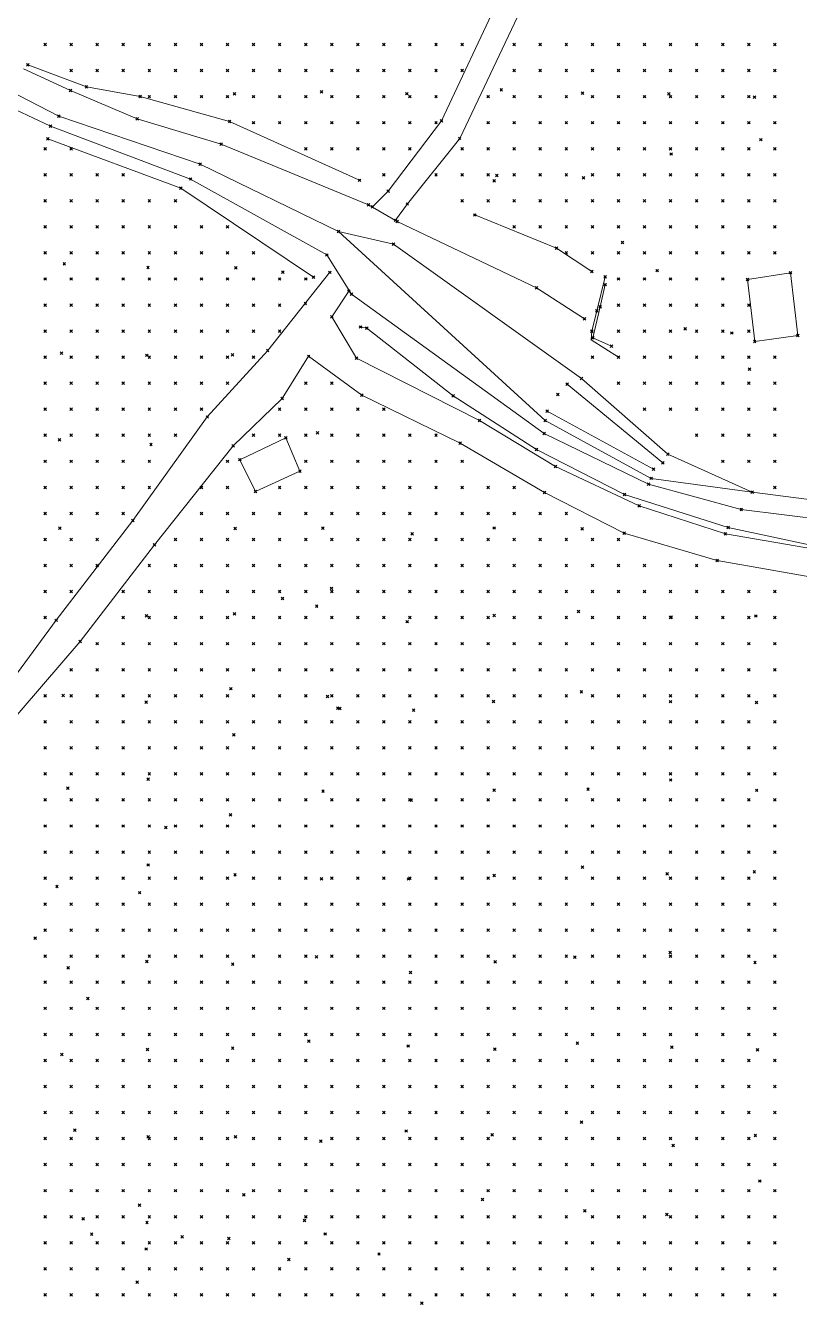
# Model space of a CAD drawing. Header units: metres. Extents: x 441556 to 446409, y 432338 to 461058.
# Drawn here: x 443358.5 to 443447.5, y 448400.8 to 448548.1 of the extents above; entities that cross this region are included whole.
import ezdxf

# ---------------------------------------------------------------- set-up
doc = ezdxf.new("R2010")
doc.units = ezdxf.units.M
doc.header["$MEASUREMENT"] = 0
doc.header["$PDMODE"] = 35
doc.header["$PDSIZE"] = 0.15
for name, color, linetype, lineweight in [('DTM-BRE-RevN_GRP_CONSTRUCTIE', 2, 'Continuous', 0), ('DTM-BRE-RevN_GRP_DRUM DE PIATRA', 2, 'Continuous', 0), ('DTM-BRE-RevN_GRP_DRUM PAMANT', 2, 'Continuous', 0), ('DTM-BRE-RevN_GRP_DRUM PIATRA', 2, 'Continuous', 0), ('DTM-BRE-RevN_GRP_FIRUL APEI', 2, 'Continuous', 0), ('DTM-BRE-RevN_GRP_RAU', 2, 'Continuous', 0), ('DTM-BRE-RevN_GRP_Stalp', 2, 'Continuous', 0), ('DTM-BRE-RevN_GRP_TALUZ SUS', 2, 'Continuous', 0), ('DTM-BRE-RevN_GRP_ZID SPRIJIN JOS', 2, 'Continuous', 0), ('DTM-BRE-RevN_GRP_ZID SPRIJIN SUS', 2, 'Continuous', 0), ('DTM-BRE-RevN_YP_RevL', 1, 'Continuous', 0), ('DTM-NOK-RevN_LIDAR_co_lidar', 91, 'Continuous', 0), ('DTM-NOK-RevN_RTK', 32, 'Continuous', 0)]:
    doc.layers.add(name, color=color, linetype=linetype, lineweight=lineweight)

msp = doc.modelspace()

# ---------------------------------------------------------------- linework, layer by layer
at = {"layer": 'DTM-BRE-RevN_GRP_CONSTRUCTIE'}
for p, q in [((443441.545, 448518.86, 349.151), (443446.491, 448519.636, 349.302)), ((443446.491, 448519.636, 349.302), (443447.343, 448512.414, 349.073)), ((443442.366, 448511.696, 348.886), (443441.545, 448518.86, 349.151)), ((443447.343, 448512.414, 349.073), (443442.366, 448511.696, 348.886))]:
    msp.add_line(p, q, dxfattribs=at)
at = {"layer": 'DTM-BRE-RevN_GRP_DRUM DE PIATRA'}
for p, q in [((443386.32, 448510.665, 346.496), (443393.473, 448519.675, 345.33)), ((443393.714, 448514.547, 345.759), (443395.662, 448517.505, 345.281)), ((443379.375, 448503.02, 346.894), (443386.32, 448510.665, 346.496)), ((443391.036, 448510.006, 346.643), (443387.991, 448505.133, 346.58)), ((443387.991, 448505.133, 346.58), (443382.355, 448499.7, 346.981)), ((443370.807, 448491.098, 346.869), (443379.375, 448503.02, 346.894)), ((443382.355, 448499.7, 346.981), (443373.289, 448488.306, 346.793)), ((443361.971, 448479.606, 346.702), (443370.807, 448491.098, 346.869)), ((443373.289, 448488.306, 346.793), (443364.747, 448477.183, 346.698)), ((443353.16, 448467.66, 346.441), (443361.971, 448479.606, 346.702)), ((443364.747, 448477.183, 346.698), (443355.858, 448466.81, 346.667))]:
    msp.add_line(p, q, dxfattribs=at)
at = {"layer": 'DTM-BRE-RevN_GRP_DRUM PAMANT'}
for p, q in [((443406.335, 448537.126, 346.909), (443412.984, 448551.3, 347.523)), ((443415.742, 448550.538, 347.509), (443408.416, 448535.102, 346.746)), ((443400.178, 448529.006, 345.562), (443406.335, 448537.126, 346.909)), ((443408.416, 448535.102, 346.746), (443402.393, 448527.545, 345.576)), ((443398.391, 448527.21, 345.305), (443400.178, 448529.006, 345.562)), ((443402.393, 448527.545, 345.576), (443401.017, 448525.664, 345.317))]:
    msp.add_line(p, q, dxfattribs=at)
at = {"layer": 'DTM-BRE-RevN_GRP_DRUM PIATRA'}
for p, q in [((443396.539, 448509.786, 346.95), (443393.714, 448514.547, 345.759)), ((443397.159, 448505.519, 347.031), (443391.036, 448510.006, 346.643)), ((443410.708, 448502.627, 347.405), (443396.539, 448509.786, 346.95)), ((443408.482, 448499.992, 347.434), (443397.159, 448505.519, 347.031)), ((443419.448, 448497.318, 347.642), (443410.708, 448502.627, 347.405)), ((443418.164, 448494.31, 347.654), (443408.482, 448499.992, 347.434)), ((443429.076, 448492.775, 347.802), (443419.448, 448497.318, 347.642)), ((443427.332, 448489.631, 347.786), (443418.164, 448494.31, 347.654)), ((443438.989, 448489.576, 347.897), (443429.076, 448492.775, 347.802)), ((443438.034, 448486.5, 347.768), (443427.332, 448489.631, 347.786)), ((443449.234, 448487.799, 348.073), (443438.989, 448489.576, 347.897)), ((443448.942, 448484.571, 348.18), (443438.034, 448486.5, 347.768))]:
    msp.add_line(p, q, dxfattribs=at)
at = {"layer": 'DTM-BRE-RevN_GRP_FIRUL APEI'}
for p, q in [((443362.276, 448537.662, 343.377), (443346.814, 448545.627, 342.896)), ((443378.542, 448532.128, 344.311), (443362.276, 448537.662, 343.377)), ((443394.466, 448524.37, 345.001), (443378.542, 448532.128, 344.311)), ((443418.252, 448502.6, 346.035), (443394.466, 448524.37, 345.001)), ((443400.787, 448522.931, 345.026), (443394.466, 448524.37, 345.001)), ((443422.439, 448507.447, 346.259), (443400.787, 448522.931, 345.026)), ((443432.374, 448498.742, 346.693), (443422.439, 448507.447, 346.259)), ((443430.44, 448495.955, 346.767), (443418.252, 448502.6, 346.035)), ((443432.374, 448498.742, 346.693), (443442.079, 448494.378, 346.887)), ((443442.079, 448494.378, 346.887), (443430.44, 448495.955, 346.767)), ((443457.476, 448492.389, 347.367), (443442.079, 448494.378, 346.887))]:
    msp.add_line(p, q, dxfattribs=at)
at = {"layer": 'DTM-BRE-RevN_GRP_RAU'}
for p, q in [((443363.616, 448540.618, 344.327), (443358.217, 448543.124, 343.344)), ((443361.339, 448536.518, 343.593), (443349.01, 448542.314, 343.199)), ((443371.297, 448537.353, 344.082), (443363.616, 448540.618, 344.327)), ((443380.969, 448534.43, 344.508), (443371.297, 448537.353, 344.082)), ((443377.455, 448530.419, 344.404), (443361.339, 448536.518, 343.593)), ((443397.929, 448527.441, 345.309), (443380.969, 448534.43, 344.508)), ((443393.142, 448521.674, 345.181), (443377.455, 448530.419, 344.404)), ((443401.21, 448525.514, 345.254), (443397.929, 448527.441, 345.309)), ((443417.269, 448517.893, 345.857), (443401.21, 448525.514, 345.254)), ((443395.978, 448517.169, 345.327), (443393.142, 448521.674, 345.181)), ((443422.774, 448514.332, 346.159), (443417.269, 448517.893, 345.857)), ((443418.128, 448501.129, 346.218), (443395.978, 448517.169, 345.327)), ((443431.782, 448497.754, 346.878), (443420.779, 448506.79, 346.413)), ((443430.73, 448497.011, 346.853), (443418.493, 448503.692, 346.087)), ((443430.144, 448495.282, 346.91), (443418.128, 448501.129, 346.218)), ((443440.828, 448492.361, 347.204), (443430.144, 448495.282, 346.91)), ((443457.003, 448490.363, 347.557), (443440.828, 448492.361, 347.204))]:
    msp.add_line(p, q, dxfattribs=at)
at = {"layer": 'DTM-BRE-RevN_GRP_Stalp'}
for p, q in [((443383.131, 448498.103, 347.6), (443388.396, 448500.624, 347.575)), ((443388.396, 448500.624, 347.575), (443390.038, 448496.781, 347.573)), ((443384.911, 448494.441, 347.559), (443383.131, 448498.103, 347.6)), ((443390.038, 448496.781, 347.573), (443384.911, 448494.441, 347.559))]:
    msp.add_line(p, q, dxfattribs=at)
at = {"layer": 'DTM-BRE-RevN_GRP_TALUZ SUS'}
for p, q in [((443365.453, 448541.043, 345.797), (443358.704, 448543.576, 344.01)), ((443371.653, 448539.933, 345.28), (443365.453, 448541.043, 345.797)), ((443381.943, 448537.033, 345.627), (443371.653, 448539.933, 345.28)), ((443396.883, 448530.271, 345.576), (443381.943, 448537.033, 345.627)), ((443376.331, 448529.37, 344.812), (443361.026, 448535.033, 344.317)), ((443391.586, 448519.111, 345.637), (443376.331, 448529.37, 344.812)), ((443419.567, 448522.447, 347.879), (443410.161, 448526.279, 347.391)), ((443423.611, 448519.759, 348.364), (443419.567, 448522.447, 347.879)), ((443397.744, 448513.234, 346.809), (443396.995, 448513.383, 346.752)), ((443407.663, 448505.445, 347.263), (443397.744, 448513.234, 346.809)), ((443417.264, 448499.277, 347.633), (443407.663, 448505.445, 347.263)), ((443427.375, 448494.107, 347.868), (443417.264, 448499.277, 347.633)), ((443439.31, 448490.292, 347.963), (443427.375, 448494.107, 347.868)), ((443450.437, 448487.924, 348.076), (443439.31, 448490.292, 347.963))]:
    msp.add_line(p, q, dxfattribs=at)
at = {"layer": 'DTM-BRE-RevN_GRP_ZID SPRIJIN JOS'}
for p, q in [((443424.2, 448515.246, 346.631), (443425.154, 448519.158, 348.028)), ((443423.62, 448512.915, 346.06), (443424.2, 448515.246, 346.631))]:
    msp.add_line(p, q, dxfattribs=at)
at = {"layer": 'DTM-BRE-RevN_GRP_ZID SPRIJIN SUS'}
for p, q in [((443424.591, 448515.694, 348.325), (443425.146, 448518.257, 348.256)), ((443423.731, 448512.141, 348.433), (443424.591, 448515.694, 348.325)), ((443425.886, 448511.176, 348.469), (443423.731, 448512.141, 348.433))]:
    msp.add_line(p, q, dxfattribs=at)
at = {"layer": 'DTM-BRE-RevN_YP_RevL'}
for p, q in [((443423.62, 448512.915, 346.06), (443423.539, 448511.885, 346.12)), ((443423.539, 448511.885, 346.12), (443426.688, 448509.912, 346.277))]:
    msp.add_line(p, q, dxfattribs=at)
at = {"layer": 'DTM-NOK-RevN_LIDAR_co_lidar'}
for p in [(443360.702, 448545.904, 344.027), (443363.702, 448545.904, 344.729), (443366.701, 448545.904, 345.14), (443369.7, 448545.904, 345.209), (443372.7, 448545.904, 345.094), (443375.699, 448545.904, 344.952), (443378.698, 448545.904, 344.9), (443381.698, 448545.904, 344.969), (443384.697, 448545.904, 344.969), (443387.697, 448545.904, 345.046), (443390.696, 448545.904, 345.566), (443393.695, 448545.904, 346.253), (443396.695, 448545.904, 346.815), (443399.694, 448545.904, 346.977), (443402.693, 448545.904, 346.946), (443405.693, 448545.904, 346.943), (443408.692, 448545.904, 347.008), (443414.691, 448545.904, 347.334), (443417.69, 448545.904, 347.988), (443420.689, 448545.904, 348.882), (443423.689, 448545.904, 349.963), (443426.688, 448545.904, 351.335), (443429.687, 448545.904, 352.725), (443432.687, 448545.904, 354.029), (443435.686, 448545.904, 355.867), (443438.685, 448545.904, 357.322), (443441.685, 448545.904, 358.571), (443444.684, 448545.904, 359.759), (443363.702, 448542.904, 344.724), (443366.701, 448542.904, 345.198), (443369.7, 448542.904, 345.119), (443372.7, 448542.904, 345.041), (443375.699, 448542.904, 345.007), (443378.698, 448542.904, 345.048), (443381.698, 448542.904, 345.176), (443384.697, 448542.904, 345.187), (443387.697, 448542.904, 345.062), (443390.696, 448542.904, 345.268), (443393.695, 448542.904, 345.766), (443396.695, 448542.904, 346.508), (443399.694, 448542.904, 346.926), (443402.693, 448542.904, 347.009), (443405.693, 448542.904, 347.029), (443408.692, 448542.904, 346.959), (443414.691, 448542.904, 347.338), (443417.69, 448542.904, 347.951), (443420.689, 448542.904, 348.842), (443423.689, 448542.904, 350.121), (443426.688, 448542.904, 351.609), (443429.687, 448542.904, 352.996), (443432.687, 448542.904, 354.389), (443435.686, 448542.904, 355.85), (443438.685, 448542.904, 357.059), (443441.685, 448542.904, 358.187), (443444.684, 448542.904, 359.322), (443372.7, 448539.905, 344.746), (443375.699, 448539.905, 344.904), (443378.698, 448539.905, 345.101), (443381.698, 448539.905, 345.275), (443384.697, 448539.905, 345.406), (443387.697, 448539.905, 345.276), (443390.696, 448539.905, 345.252), (443393.695, 448539.905, 345.446), (443396.695, 448539.905, 346.052), (443399.694, 448539.905, 346.668), (443402.693, 448539.905, 347), (443405.693, 448539.905, 346.976), (443411.691, 448539.905, 346.966), (443414.691, 448539.905, 347.372), (443417.69, 448539.905, 347.931), (443420.689, 448539.905, 348.848), (443423.689, 448539.905, 350.299), (443426.688, 448539.905, 351.964), (443429.687, 448539.905, 353.364), (443432.687, 448539.905, 354.568), (443435.686, 448539.905, 355.543), (443438.685, 448539.905, 356.701), (443441.685, 448539.905, 358.031), (443444.684, 448539.905, 359.312), (443384.697, 448536.906, 345.338), (443387.697, 448536.906, 345.392), (443390.696, 448536.906, 345.337), (443393.695, 448536.906, 345.33), (443396.695, 448536.906, 345.561), (443399.694, 448536.906, 346.149), (443402.693, 448536.906, 346.708), (443405.693, 448536.906, 346.668), (443411.691, 448536.906, 347.021), (443414.691, 448536.906, 347.418), (443417.69, 448536.906, 347.891), (443420.689, 448536.906, 348.773), (443423.689, 448536.906, 350.176), (443426.688, 448536.906, 351.895), (443429.687, 448536.906, 353.515), (443432.687, 448536.906, 354.743), (443435.686, 448536.906, 355.604), (443438.685, 448536.906, 356.46), (443441.685, 448536.906, 357.883), (443444.684, 448536.906, 359.11), (443360.702, 448533.906, 344.014), (443363.702, 448533.906, 343.792), (443390.696, 448533.906, 345.272), (443393.695, 448533.906, 345.302), (443396.695, 448533.906, 345.441), (443399.694, 448533.906, 345.729), (443402.693, 448533.906, 346.116), (443408.692, 448533.906, 346.627), (443411.691, 448533.906, 347.135), (443414.691, 448533.906, 347.464), (443417.69, 448533.906, 347.76), (443420.689, 448533.906, 348.403), (443423.689, 448533.906, 349.739), (443426.688, 448533.906, 351.563), (443429.687, 448533.906, 353.141), (443432.687, 448533.906, 354.236), (443435.686, 448533.906, 355.003), (443438.685, 448533.906, 355.128), (443441.685, 448533.906, 356.132), (443444.684, 448533.906, 357.114), (443360.702, 448530.907, 344.215), (443363.702, 448530.907, 344.19), (443366.701, 448530.907, 344.052), (443369.7, 448530.907, 344.014), (443399.694, 448530.907, 345.477), (443405.693, 448530.907, 346.055), (443408.692, 448530.907, 346.707), (443411.691, 448530.907, 347.245), (443414.691, 448530.907, 347.534), (443417.69, 448530.907, 347.726), (443420.689, 448530.907, 348.093), (443423.689, 448530.907, 349.206), (443426.688, 448530.907, 350.761), (443429.687, 448530.907, 351.615), (443432.687, 448530.907, 352.325), (443435.686, 448530.907, 353.21), (443438.685, 448530.907, 353.159), (443441.685, 448530.907, 353.47), (443444.684, 448530.907, 354.347), (443360.702, 448527.908, 344.168), (443363.702, 448527.908, 344.248), (443366.701, 448527.908, 344.264), (443369.7, 448527.908, 344.222), (443372.7, 448527.908, 344.204), (443375.699, 448527.908, 344.289), (443408.692, 448527.908, 346.695), (443411.691, 448527.908, 347.268), (443414.691, 448527.908, 347.555), (443417.69, 448527.908, 347.683), (443420.689, 448527.908, 347.807), (443423.689, 448527.908, 348.322), (443426.688, 448527.908, 349.166), (443429.687, 448527.908, 349.612), (443432.687, 448527.908, 350.019), (443435.686, 448527.908, 350.732), (443438.685, 448527.908, 351.212), (443441.685, 448527.908, 351.401), (443444.684, 448527.908, 351.404), (443360.702, 448524.908, 344.058), (443363.702, 448524.908, 344.129), (443366.701, 448524.908, 344.274), (443369.7, 448524.908, 344.488), (443372.7, 448524.908, 344.59), (443375.699, 448524.908, 344.633), (443378.698, 448524.908, 344.906), (443381.698, 448524.908, 344.929), (443414.691, 448524.908, 347.203), (443417.69, 448524.908, 347.509), (443420.689, 448524.908, 347.741), (443423.689, 448524.908, 347.863), (443426.688, 448524.908, 348.069), (443429.687, 448524.908, 348.47), (443432.687, 448524.908, 348.978), (443435.686, 448524.908, 349.485), (443438.685, 448524.908, 349.759), (443441.685, 448524.908, 350.066), (443444.684, 448524.908, 349.981), (443360.702, 448521.909, 344.029), (443363.702, 448521.909, 344.373), (443366.701, 448521.909, 344.818), (443369.7, 448521.909, 345.324), (443372.7, 448521.909, 345.409), (443375.699, 448521.909, 345.384), (443378.698, 448521.909, 345.613), (443381.698, 448521.909, 345.572), (443384.697, 448521.909, 345.534), (443420.689, 448521.909, 347.471), (443423.689, 448521.909, 347.837), (443426.688, 448521.909, 347.937), (443429.687, 448521.909, 348.14), (443432.687, 448521.909, 348.274), (443435.686, 448521.909, 347.879), (443438.685, 448521.909, 347.738), (443441.685, 448521.909, 349.27), (443444.684, 448521.909, 349.467), (443360.702, 448518.91, 344.505), (443363.702, 448518.91, 345.235), (443366.701, 448518.91, 345.864), (443369.7, 448518.91, 346.258), (443372.7, 448518.91, 346.032), (443375.699, 448518.91, 345.572), (443378.698, 448518.91, 345.77), (443381.698, 448518.91, 345.955), (443384.697, 448518.91, 346.079), (443387.697, 448518.91, 345.995), (443390.696, 448518.91, 345.542), (443426.688, 448518.91, 347.768), (443429.687, 448518.91, 347.852), (443432.687, 448518.91, 347.963), (443435.686, 448518.91, 347.962), (443438.685, 448518.91, 347.919), (443360.702, 448515.91, 345.133), (443363.702, 448515.91, 345.944), (443366.701, 448515.91, 346.439), (443369.7, 448515.91, 346.449), (443372.7, 448515.91, 346.248), (443375.699, 448515.91, 345.836), (443378.698, 448515.91, 345.698), (443381.698, 448515.91, 345.95), (443384.697, 448515.91, 346.122), (443387.697, 448515.91, 346.131), (443426.688, 448515.91, 346.804), (443429.687, 448515.91, 347.098), (443432.687, 448515.91, 347.765), (443435.686, 448515.91, 348.071), (443438.685, 448515.91, 348.307), (443441.685, 448515.91, 348.643), (443360.702, 448512.911, 345.409), (443363.702, 448512.911, 346.222), (443366.701, 448512.911, 346.429), (443369.7, 448512.911, 346.443), (443372.7, 448512.911, 346.398), (443375.699, 448512.911, 346.179), (443378.698, 448512.911, 345.966), (443381.698, 448512.911, 345.886), (443384.697, 448512.911, 346.078), (443387.697, 448512.911, 346.125), (443426.688, 448512.911, 346.238), (443429.687, 448512.911, 346.465), (443432.687, 448512.911, 347.135), (443435.686, 448512.911, 348.001), (443438.685, 448512.911, 348.288), (443441.685, 448512.911, 348.586), (443360.702, 448509.912, 345.514), (443363.702, 448509.912, 346.166), (443366.701, 448509.912, 346.28), (443369.7, 448509.912, 346.394), (443372.7, 448509.912, 346.442), (443375.699, 448509.912, 346.439), (443378.698, 448509.912, 346.306), (443381.698, 448509.912, 346.115), (443384.697, 448509.912, 346.103), (443423.689, 448509.912, 346.117), (443426.688, 448509.912, 346.277), (443429.687, 448509.912, 346.586), (443432.687, 448509.912, 347.01), (443435.686, 448509.912, 347.816), (443438.685, 448509.912, 348.309), (443441.685, 448509.912, 348.496), (443444.684, 448509.912, 348.701), (443360.702, 448506.912, 345.7), (443363.702, 448506.912, 346.07), (443366.701, 448506.912, 346.164), (443369.7, 448506.912, 346.297), (443372.7, 448506.912, 346.473), (443375.699, 448506.912, 346.599), (443378.698, 448506.912, 346.555), (443381.698, 448506.912, 346.392), (443390.696, 448506.912, 346.374), (443393.695, 448506.912, 346.523), (443426.688, 448506.912, 346.363), (443429.687, 448506.912, 346.569), (443432.687, 448506.912, 346.943), (443435.686, 448506.912, 347.619), (443438.685, 448506.912, 348.136), (443441.685, 448506.912, 348.452), (443444.684, 448506.912, 348.702), (443360.702, 448503.913, 346.016), (443363.702, 448503.913, 346.262), (443366.701, 448503.913, 346.416), (443369.7, 448503.913, 346.516), (443372.7, 448503.913, 346.622), (443375.699, 448503.913, 346.739), (443378.698, 448503.913, 346.648), (443387.697, 448503.913, 346.376), (443390.696, 448503.913, 346.524), (443393.695, 448503.913, 346.57), (443396.695, 448503.913, 346.593), (443399.694, 448503.913, 346.769), (443429.687, 448503.913, 346.527), (443432.687, 448503.913, 346.81), (443435.686, 448503.913, 347.16), (443438.685, 448503.913, 347.56), (443441.685, 448503.913, 347.951), (443444.684, 448503.913, 348.468), (443360.702, 448500.913, 346.134), (443363.702, 448500.913, 346.295), (443366.701, 448500.913, 346.438), (443369.7, 448500.913, 346.62), (443372.7, 448500.913, 346.769), (443375.699, 448500.913, 346.843), (443384.697, 448500.913, 346.442), (443387.697, 448500.913, 346.632), (443390.696, 448500.913, 346.807), (443393.695, 448500.913, 346.715), (443396.695, 448500.913, 346.603), (443399.694, 448500.913, 346.515), (443402.693, 448500.913, 346.725), (443405.693, 448500.913, 346.927), (443435.686, 448500.913, 346.869), (443438.685, 448500.913, 347.043), (443441.685, 448500.913, 347.298), (443444.684, 448500.913, 347.627), (443360.702, 448497.914, 346.135), (443363.702, 448497.914, 346.308), (443366.701, 448497.914, 346.554), (443369.7, 448497.914, 346.819), (443372.7, 448497.914, 346.936), (443381.698, 448497.914, 346.75), (443390.696, 448497.914, 346.913), (443393.695, 448497.914, 346.915), (443396.695, 448497.914, 346.824), (443399.694, 448497.914, 346.653), (443402.693, 448497.914, 346.648), (443405.693, 448497.914, 346.815), (443408.692, 448497.914, 346.961), (443438.685, 448497.914, 346.86), (443441.685, 448497.914, 346.974), (443444.684, 448497.914, 347.181), (443360.702, 448494.915, 346.12), (443363.702, 448494.915, 346.399), (443366.701, 448494.915, 346.722), (443369.7, 448494.915, 346.953), (443372.7, 448494.915, 346.934), (443378.698, 448494.915, 346.909), (443381.698, 448494.915, 346.768), (443387.697, 448494.915, 346.833), (443390.696, 448494.915, 346.976), (443393.695, 448494.915, 347.069), (443396.695, 448494.915, 347.072), (443399.694, 448494.915, 347.112), (443402.693, 448494.915, 346.98), (443405.693, 448494.915, 346.914), (443408.692, 448494.915, 346.939), (443411.691, 448494.915, 347.015), (443414.691, 448494.915, 347.124), (443444.684, 448494.915, 347.073), (443360.702, 448491.915, 346.23), (443363.702, 448491.915, 346.547), (443366.701, 448491.915, 346.765), (443369.7, 448491.915, 346.854), (443378.698, 448491.915, 346.925), (443381.698, 448491.915, 346.843), (443384.697, 448491.915, 346.861), (443387.697, 448491.915, 346.984), (443390.696, 448491.915, 347.131), (443393.695, 448491.915, 347.182), (443396.695, 448491.915, 347.268), (443399.694, 448491.915, 347.337), (443402.693, 448491.915, 347.279), (443405.693, 448491.915, 347.237), (443408.692, 448491.915, 347.225), (443411.691, 448491.915, 347.172), (443414.691, 448491.915, 347.14), (443417.69, 448491.915, 347.159), (443420.689, 448491.915, 347.271), (443360.702, 448488.916, 346.383), (443363.702, 448488.916, 346.63), (443366.701, 448488.916, 346.696), (443375.699, 448488.916, 346.791), (443378.698, 448488.916, 346.925), (443381.698, 448488.916, 346.923), (443384.697, 448488.916, 346.977), (443387.697, 448488.916, 347.062), (443390.696, 448488.916, 347.092), (443393.695, 448488.916, 347.219), (443396.695, 448488.916, 347.364), (443399.694, 448488.916, 347.434), (443402.693, 448488.916, 347.458), (443405.693, 448488.916, 347.5), (443408.692, 448488.916, 347.539), (443411.691, 448488.916, 347.508), (443414.691, 448488.916, 347.486), (443417.69, 448488.916, 347.427), (443420.689, 448488.916, 347.372), (443423.689, 448488.916, 347.429), (443426.688, 448488.916, 347.508), (443360.702, 448485.917, 346.462), (443363.702, 448485.917, 346.596), (443366.701, 448485.917, 346.584), (443372.7, 448485.917, 346.749), (443375.699, 448485.917, 346.869), (443378.698, 448485.917, 346.922), (443381.698, 448485.917, 346.958), (443384.697, 448485.917, 347.016), (443387.697, 448485.917, 347.048), (443390.696, 448485.917, 347.122), (443393.695, 448485.917, 347.298), (443396.695, 448485.917, 347.423), (443399.694, 448485.917, 347.506), (443402.693, 448485.917, 347.566), (443405.693, 448485.917, 347.608), (443408.692, 448485.917, 347.651), (443411.691, 448485.917, 347.688), (443414.691, 448485.917, 347.745), (443417.69, 448485.917, 347.746), (443420.689, 448485.917, 347.695), (443423.689, 448485.917, 347.7), (443426.688, 448485.917, 347.736), (443429.687, 448485.917, 347.75), (443432.687, 448485.917, 347.758), (443435.686, 448485.917, 347.754), (443360.702, 448482.917, 346.488), (443363.702, 448482.917, 346.546), (443369.7, 448482.917, 346.706), (443372.7, 448482.917, 346.816), (443375.699, 448482.917, 346.861), (443378.698, 448482.917, 346.927), (443381.698, 448482.917, 347.011), (443384.697, 448482.917, 346.953), (443387.697, 448482.917, 347), (443390.696, 448482.917, 347.2), (443393.695, 448482.917, 347.341), (443396.695, 448482.917, 347.462), (443399.694, 448482.917, 347.536), (443402.693, 448482.917, 347.603), (443405.693, 448482.917, 347.66), (443408.692, 448482.917, 347.694), (443411.691, 448482.917, 347.738), (443414.691, 448482.917, 347.812), (443417.69, 448482.917, 347.876), (443420.689, 448482.917, 347.918), (443423.689, 448482.917, 347.958), (443426.688, 448482.917, 347.994), (443429.687, 448482.917, 348.021), (443432.687, 448482.917, 348.034), (443435.686, 448482.917, 348.057), (443438.685, 448482.917, 348.131), (443441.685, 448482.917, 348.144), (443444.684, 448482.917, 348.19), (443360.702, 448479.918, 346.486), (443369.7, 448479.918, 346.734), (443372.7, 448479.918, 346.747), (443375.699, 448479.918, 346.698), (443378.698, 448479.918, 346.784), (443381.698, 448479.918, 346.902), (443384.697, 448479.918, 346.875), (443387.697, 448479.918, 346.913), (443390.696, 448479.918, 347.028), (443393.695, 448479.918, 347.169), (443396.695, 448479.918, 347.341), (443399.694, 448479.918, 347.462), (443402.693, 448479.918, 347.552), (443405.693, 448479.918, 347.637), (443408.692, 448479.918, 347.686), (443411.691, 448479.918, 347.745), (443414.691, 448479.918, 347.836), (443417.69, 448479.918, 347.909), (443420.689, 448479.918, 347.942), (443423.689, 448479.918, 347.969), (443426.688, 448479.918, 348.018), (443429.687, 448479.918, 348.067), (443432.687, 448479.918, 348.085), (443435.686, 448479.918, 348.161), (443438.685, 448479.918, 348.262), (443441.685, 448479.918, 348.297), (443444.684, 448479.918, 348.337), (443366.701, 448476.919, 346.593), (443369.7, 448476.919, 346.628), (443372.7, 448476.919, 346.619), (443375.699, 448476.919, 346.572), (443378.698, 448476.919, 346.62), (443381.698, 448476.919, 346.816), (443384.697, 448476.919, 347.156), (443387.697, 448476.919, 347.264), (443390.696, 448476.919, 347.126), (443393.695, 448476.919, 347.161), (443396.695, 448476.919, 347.255), (443399.694, 448476.919, 347.315), (443402.693, 448476.919, 347.44), (443405.693, 448476.919, 347.538), (443408.692, 448476.919, 347.585), (443411.691, 448476.919, 347.651), (443414.691, 448476.919, 347.734), (443417.69, 448476.919, 347.81), (443420.689, 448476.919, 347.876), (443423.689, 448476.919, 347.936), (443426.688, 448476.919, 347.994), (443429.687, 448476.919, 348.048), (443432.687, 448476.919, 348.098), (443435.686, 448476.919, 348.159), (443438.685, 448476.919, 348.188), (443441.685, 448476.919, 348.211), (443444.684, 448476.919, 348.284), (443363.702, 448473.919, 346.841), (443366.701, 448473.919, 346.859), (443369.7, 448473.919, 346.846), (443372.7, 448473.919, 346.912), (443375.699, 448473.919, 347.069), (443378.698, 448473.919, 347.159), (443381.698, 448473.919, 347.604), (443384.697, 448473.919, 348.466), (443387.697, 448473.919, 348.793), (443390.696, 448473.919, 348.176), (443393.695, 448473.919, 347.897), (443396.695, 448473.919, 347.816), (443399.694, 448473.919, 347.681), (443402.693, 448473.919, 347.67), (443405.693, 448473.919, 347.704), (443408.692, 448473.919, 347.729), (443411.691, 448473.919, 347.773), (443414.691, 448473.919, 347.833), (443417.69, 448473.919, 347.888), (443420.689, 448473.919, 347.971), (443423.689, 448473.919, 348.086), (443426.688, 448473.919, 348.178), (443429.687, 448473.919, 348.25), (443432.687, 448473.919, 348.017), (443435.686, 448473.919, 348.044), (443438.685, 448473.919, 348.073), (443441.685, 448473.919, 348.171), (443444.684, 448473.919, 348.297), (443360.702, 448470.92, 346.812), (443363.702, 448470.92, 346.83), (443366.701, 448470.92, 346.792), (443369.7, 448470.92, 346.816), (443372.7, 448470.92, 347.076), (443375.699, 448470.92, 347.432), (443378.698, 448470.92, 347.692), (443381.698, 448470.92, 348.619), (443384.697, 448470.92, 349.761), (443387.697, 448470.92, 349.886), (443390.696, 448470.92, 348.869), (443393.695, 448470.92, 348.424), (443396.695, 448470.92, 348.261), (443399.694, 448470.92, 348.035), (443402.693, 448470.92, 347.878), (443405.693, 448470.92, 347.828), (443408.692, 448470.92, 347.884), (443411.691, 448470.92, 347.921), (443414.691, 448470.92, 347.934), (443417.69, 448470.92, 347.942), (443420.689, 448470.92, 347.967), (443423.689, 448470.92, 348.038), (443426.688, 448470.92, 348.12), (443429.687, 448470.92, 348.18), (443432.687, 448470.92, 348.225), (443435.686, 448470.92, 348.262), (443438.685, 448470.92, 348.064), (443441.685, 448470.92, 348.202), (443444.684, 448470.92, 348.29), (443360.702, 448467.921, 346.823), (443363.702, 448467.921, 346.793), (443366.701, 448467.921, 346.808), (443369.7, 448467.921, 347.057), (443372.7, 448467.921, 347.548), (443375.699, 448467.921, 347.931), (443378.698, 448467.921, 348.51), (443381.698, 448467.921, 349.68), (443384.697, 448467.921, 350.28), (443387.697, 448467.921, 349.638), (443390.696, 448467.921, 348.819), (443393.695, 448467.921, 348.469), (443396.695, 448467.921, 348.3), (443399.694, 448467.921, 348.311), (443402.693, 448467.921, 348.33), (443405.693, 448467.921, 348.275), (443408.692, 448467.921, 348.271), (443411.691, 448467.921, 348.219), (443414.691, 448467.921, 348.2), (443417.69, 448467.921, 348.248), (443420.689, 448467.921, 348.305), (443423.689, 448467.921, 348.297), (443426.688, 448467.921, 348.205), (443429.687, 448467.921, 348.166), (443432.687, 448467.921, 348.21), (443435.686, 448467.921, 348.32), (443438.685, 448467.921, 348.486), (443441.685, 448467.921, 348.646), (443444.684, 448467.921, 348.709), (443360.702, 448464.921, 346.786), (443363.702, 448464.921, 346.802), (443366.701, 448464.921, 346.981), (443369.7, 448464.921, 347.501), (443372.7, 448464.921, 347.912), (443375.699, 448464.921, 348.451), (443378.698, 448464.921, 349.53), (443381.698, 448464.921, 350.23), (443384.697, 448464.921, 349.713), (443387.697, 448464.921, 348.964), (443390.696, 448464.921, 348.475), (443393.695, 448464.921, 348.363), (443396.695, 448464.921, 348.302), (443399.694, 448464.921, 348.265), (443402.693, 448464.921, 348.336), (443405.693, 448464.921, 348.403), (443408.692, 448464.921, 348.459), (443411.691, 448464.921, 348.475), (443414.691, 448464.921, 348.513), (443417.69, 448464.921, 348.61), (443420.689, 448464.921, 348.685), (443423.689, 448464.921, 348.689), (443426.688, 448464.921, 348.624), (443429.687, 448464.921, 348.488), (443432.687, 448464.921, 348.378), (443435.686, 448464.921, 348.397), (443438.685, 448464.921, 348.475), (443441.685, 448464.921, 348.62), (443444.684, 448464.921, 348.733), (443360.702, 448461.922, 346.793), (443363.702, 448461.922, 346.917), (443366.701, 448461.922, 347.163), (443369.7, 448461.922, 347.708), (443372.7, 448461.922, 348.168), (443375.699, 448461.922, 349.194), (443378.698, 448461.922, 350.071), (443381.698, 448461.922, 349.749), (443384.697, 448461.922, 348.765), (443387.697, 448461.922, 348.375), (443390.696, 448461.922, 348.255), (443393.695, 448461.922, 348.296), (443396.695, 448461.922, 348.384), (443399.694, 448461.922, 348.298), (443402.693, 448461.922, 348.291), (443405.693, 448461.922, 348.366), (443408.692, 448461.922, 348.42), (443411.691, 448461.922, 348.46), (443414.691, 448461.922, 348.53), (443417.69, 448461.922, 348.586), (443420.689, 448461.922, 348.635), (443423.689, 448461.922, 348.694), (443426.688, 448461.922, 348.728), (443429.687, 448461.922, 348.682), (443432.687, 448461.922, 348.512), (443435.686, 448461.922, 348.428), (443438.685, 448461.922, 348.452), (443441.685, 448461.922, 348.595), (443444.684, 448461.922, 348.748), (443360.702, 448458.923, 346.816), (443363.702, 448458.923, 347.041), (443366.701, 448458.923, 347.344), (443369.7, 448458.923, 347.829), (443372.7, 448458.923, 348.751), (443375.699, 448458.923, 349.805), (443378.698, 448458.923, 349.783), (443381.698, 448458.923, 348.927), (443384.697, 448458.923, 348.15), (443387.697, 448458.923, 348.2), (443390.696, 448458.923, 348.293), (443393.695, 448458.923, 348.307), (443396.695, 448458.923, 348.385), (443399.694, 448458.923, 348.27), (443402.693, 448458.923, 348.214), (443405.693, 448458.923, 348.329), (443408.692, 448458.923, 348.459), (443411.691, 448458.923, 348.541), (443414.691, 448458.923, 348.584), (443417.69, 448458.923, 348.608), (443420.689, 448458.923, 348.651), (443423.689, 448458.923, 348.734), (443426.688, 448458.923, 348.833), (443429.687, 448458.923, 348.877), (443432.687, 448458.923, 348.775), (443435.686, 448458.923, 348.586), (443438.685, 448458.923, 348.536), (443441.685, 448458.923, 348.592), (443444.684, 448458.923, 348.731), (443360.702, 448455.923, 346.993), (443363.702, 448455.923, 347.307), (443366.701, 448455.923, 347.716), (443369.7, 448455.923, 348.369), (443372.7, 448455.923, 349.502), (443375.699, 448455.923, 349.84), (443378.698, 448455.923, 348.97), (443381.698, 448455.923, 348.15), (443384.697, 448455.923, 347.934), (443387.697, 448455.923, 348.07), (443390.696, 448455.923, 348.201), (443393.695, 448455.923, 348.228), (443396.695, 448455.923, 348.153), (443399.694, 448455.923, 348.103), (443402.693, 448455.923, 348.214), (443405.693, 448455.923, 348.343), (443408.692, 448455.923, 348.435), (443411.691, 448455.923, 348.514), (443414.691, 448455.923, 348.568), (443417.69, 448455.923, 348.611), (443420.689, 448455.923, 348.641), (443423.689, 448455.923, 348.694), (443426.688, 448455.923, 348.841), (443429.687, 448455.923, 348.991), (443432.687, 448455.923, 348.995), (443435.686, 448455.923, 348.829), (443438.685, 448455.923, 348.633), (443441.685, 448455.923, 348.578), (443444.684, 448455.923, 348.691), (443360.702, 448452.924, 347.042), (443363.702, 448452.924, 347.385), (443366.701, 448452.924, 348.096), (443369.7, 448452.924, 349.122), (443372.7, 448452.924, 349.679), (443375.699, 448452.924, 349.016), (443378.698, 448452.924, 348.049), (443381.698, 448452.924, 347.817), (443384.697, 448452.924, 347.751), (443387.697, 448452.924, 347.742), (443390.696, 448452.924, 347.719), (443393.695, 448452.924, 347.777), (443396.695, 448452.924, 347.9), (443399.694, 448452.924, 348.086), (443402.693, 448452.924, 348.266), (443405.693, 448452.924, 348.401), (443408.692, 448452.924, 348.457), (443411.691, 448452.924, 348.494), (443414.691, 448452.924, 348.553), (443417.69, 448452.924, 348.606), (443420.689, 448452.924, 348.685), (443423.689, 448452.924, 348.823), (443426.688, 448452.924, 348.927), (443429.687, 448452.924, 348.932), (443432.687, 448452.924, 348.909), (443435.686, 448452.924, 348.872), (443438.685, 448452.924, 348.783), (443441.685, 448452.924, 348.72), (443444.684, 448452.924, 348.703), (443360.702, 448449.925, 346.94), (443363.702, 448449.925, 347.068), (443366.701, 448449.925, 347.43), (443369.7, 448449.925, 347.923), (443372.7, 448449.925, 348.238), (443375.699, 448449.925, 347.923), (443378.698, 448449.925, 347.452), (443381.698, 448449.925, 347.438), (443384.697, 448449.925, 347.473), (443387.697, 448449.925, 347.779), (443390.696, 448449.925, 347.774), (443393.695, 448449.925, 347.587), (443396.695, 448449.925, 348.042), (443399.694, 448449.925, 348.114), (443402.693, 448449.925, 348.138), (443405.693, 448449.925, 348.208), (443408.692, 448449.925, 348.304), (443411.691, 448449.925, 348.371), (443414.691, 448449.925, 348.421), (443417.69, 448449.925, 348.487), (443420.689, 448449.925, 348.559), (443423.689, 448449.925, 348.64), (443426.688, 448449.925, 348.71), (443429.687, 448449.925, 348.747), (443432.687, 448449.925, 348.817), (443435.686, 448449.925, 348.854), (443438.685, 448449.925, 348.941), (443441.685, 448449.925, 349.016), (443444.684, 448449.925, 348.486), (443360.702, 448446.925, 347.207), (443363.702, 448446.925, 347.629), (443366.701, 448446.925, 347.837), (443369.7, 448446.925, 347.711), (443372.7, 448446.925, 347.613), (443375.699, 448446.925, 347.449), (443378.698, 448446.925, 347.351), (443381.698, 448446.925, 347.452), (443384.697, 448446.925, 347.53), (443387.697, 448446.925, 347.556), (443390.696, 448446.925, 347.586), (443393.695, 448446.925, 347.642), (443396.695, 448446.925, 347.62), (443399.694, 448446.925, 347.6), (443402.693, 448446.925, 347.674), (443405.693, 448446.925, 347.764), (443408.692, 448446.925, 347.844), (443411.691, 448446.925, 347.948), (443414.691, 448446.925, 348.041), (443417.69, 448446.925, 348.139), (443420.689, 448446.925, 348.225), (443423.689, 448446.925, 348.297), (443426.688, 448446.925, 348.405), (443429.687, 448446.925, 348.523), (443432.687, 448446.925, 348.675), (443435.686, 448446.925, 348.832), (443438.685, 448446.925, 349.003), (443441.685, 448446.925, 349.135), (443444.684, 448446.925, 348.23), (443360.702, 448443.926, 347.786), (443363.702, 448443.926, 348.646), (443366.701, 448443.926, 348.92), (443369.7, 448443.926, 348.108), (443372.7, 448443.926, 347.647), (443375.699, 448443.926, 347.536), (443378.698, 448443.926, 347.584), (443381.698, 448443.926, 347.576), (443384.697, 448443.926, 347.549), (443387.697, 448443.926, 347.538), (443390.696, 448443.926, 347.535), (443393.695, 448443.926, 347.643), (443396.695, 448443.926, 347.603), (443399.694, 448443.926, 347.611), (443402.693, 448443.926, 347.702), (443405.693, 448443.926, 347.772), (443408.692, 448443.926, 347.863), (443411.691, 448443.926, 347.975), (443414.691, 448443.926, 348.121), (443417.69, 448443.926, 348.262), (443420.689, 448443.926, 348.383), (443423.689, 448443.926, 348.534), (443426.688, 448443.926, 348.756), (443429.687, 448443.926, 349.008), (443432.687, 448443.926, 349.157), (443435.686, 448443.926, 349.277), (443438.685, 448443.926, 349.404), (443441.685, 448443.926, 349.391), (443444.684, 448443.926, 348.435), (443360.702, 448440.927, 348.402), (443363.702, 448440.927, 349.029), (443366.701, 448440.927, 348.723), (443369.7, 448440.927, 347.957), (443372.7, 448440.927, 347.689), (443375.699, 448440.927, 347.664), (443378.698, 448440.927, 347.798), (443381.698, 448440.927, 347.771), (443384.697, 448440.927, 347.78), (443387.697, 448440.927, 347.715), (443390.696, 448440.927, 347.7), (443393.695, 448440.927, 347.747), (443396.695, 448440.927, 347.736), (443399.694, 448440.927, 347.774), (443402.693, 448440.927, 347.898), (443405.693, 448440.927, 347.985), (443408.692, 448440.927, 348.1), (443411.691, 448440.927, 348.255), (443414.691, 448440.927, 348.415), (443417.69, 448440.927, 348.584), (443420.689, 448440.927, 348.788), (443423.689, 448440.927, 348.981), (443426.688, 448440.927, 349.126), (443429.687, 448440.927, 349.246), (443432.687, 448440.927, 349.279), (443435.686, 448440.927, 349.263), (443438.685, 448440.927, 349.264), (443441.685, 448440.927, 349.318), (443444.684, 448440.927, 349.043), (443360.702, 448437.927, 348.811), (443363.702, 448437.927, 348.779), (443366.701, 448437.927, 348.174), (443369.7, 448437.927, 347.833), (443372.7, 448437.927, 347.827), (443375.699, 448437.927, 347.874), (443378.698, 448437.927, 347.967), (443381.698, 448437.927, 347.999), (443384.697, 448437.927, 348.045), (443387.697, 448437.927, 348.087), (443390.696, 448437.927, 347.994), (443393.695, 448437.927, 347.95), (443396.695, 448437.927, 348.005), (443399.694, 448437.927, 348.084), (443402.693, 448437.927, 348.216), (443405.693, 448437.927, 348.29), (443408.692, 448437.927, 348.367), (443411.691, 448437.927, 348.514), (443414.691, 448437.927, 348.699), (443417.69, 448437.927, 348.887), (443420.689, 448437.927, 349.055), (443423.689, 448437.927, 349.139), (443426.688, 448437.927, 349.118), (443429.687, 448437.927, 349.067), (443432.687, 448437.927, 349.015), (443435.686, 448437.927, 348.972), (443438.685, 448437.927, 349.005), (443441.685, 448437.927, 349.053), (443444.684, 448437.927, 349.167), (443360.702, 448434.928, 348.999), (443363.702, 448434.928, 348.446), (443366.701, 448434.928, 347.798), (443369.7, 448434.928, 347.697), (443372.7, 448434.928, 347.918), (443375.699, 448434.928, 347.936), (443378.698, 448434.928, 347.944), (443381.698, 448434.928, 348.011), (443384.697, 448434.928, 348.106), (443387.697, 448434.928, 348.17), (443390.696, 448434.928, 348.028), (443393.695, 448434.928, 348.033), (443396.695, 448434.928, 348.252), (443399.694, 448434.928, 348.353), (443402.693, 448434.928, 348.422), (443405.693, 448434.928, 348.49), (443408.692, 448434.928, 348.608), (443411.691, 448434.928, 348.733), (443414.691, 448434.928, 348.83), (443417.69, 448434.928, 348.902), (443420.689, 448434.928, 348.962), (443423.689, 448434.928, 348.96), (443426.688, 448434.928, 348.857), (443429.687, 448434.928, 348.763), (443432.687, 448434.928, 348.724), (443435.686, 448434.928, 348.712), (443438.685, 448434.928, 348.818), (443441.685, 448434.928, 349.009), (443444.684, 448434.928, 349.205), (443360.702, 448431.929, 348.715), (443363.702, 448431.929, 348.053), (443366.701, 448431.929, 347.785), (443369.7, 448431.929, 347.834), (443372.7, 448431.929, 347.887), (443375.699, 448431.929, 347.899), (443378.698, 448431.929, 347.931), (443381.698, 448431.929, 347.98), (443384.697, 448431.929, 348.043), (443387.697, 448431.929, 348.087), (443390.696, 448431.929, 348.123), (443393.695, 448431.929, 348.215), (443396.695, 448431.929, 348.392), (443399.694, 448431.929, 348.423), (443402.693, 448431.929, 348.419), (443405.693, 448431.929, 348.433), (443408.692, 448431.929, 348.469), (443411.691, 448431.929, 348.512), (443414.691, 448431.929, 348.537), (443417.69, 448431.929, 348.548), (443420.689, 448431.929, 348.586), (443423.689, 448431.929, 348.555), (443426.688, 448431.929, 348.445), (443429.687, 448431.929, 348.465), (443432.687, 448431.929, 348.534), (443435.686, 448431.929, 348.568), (443438.685, 448431.929, 348.729), (443441.685, 448431.929, 348.992), (443444.684, 448431.929, 349.124), (443360.702, 448428.929, 348.139), (443363.702, 448428.929, 347.739), (443366.701, 448428.929, 347.793), (443369.7, 448428.929, 347.913), (443372.7, 448428.929, 347.857), (443375.699, 448428.929, 347.859), (443378.698, 448428.929, 347.88), (443381.698, 448428.929, 347.938), (443384.697, 448428.929, 347.966), (443387.697, 448428.929, 348.151), (443390.696, 448428.929, 348.308), (443393.695, 448428.929, 348.318), (443396.695, 448428.929, 348.281), (443399.694, 448428.929, 348.233), (443402.693, 448428.929, 348.14), (443405.693, 448428.929, 348.129), (443408.692, 448428.929, 348.155), (443411.691, 448428.929, 348.161), (443414.691, 448428.929, 348.147), (443417.69, 448428.929, 348.114), (443420.689, 448428.929, 348.127), (443423.689, 448428.929, 348.154), (443426.688, 448428.929, 348.166), (443429.687, 448428.929, 348.277), (443432.687, 448428.929, 348.393), (443435.686, 448428.929, 348.493), (443438.685, 448428.929, 348.657), (443441.685, 448428.929, 348.842), (443444.684, 448428.929, 348.969), (443360.702, 448425.93, 347.717), (443363.702, 448425.93, 347.615), (443366.701, 448425.93, 347.728), (443369.7, 448425.93, 347.849), (443372.7, 448425.93, 347.836), (443375.699, 448425.93, 347.845), (443378.698, 448425.93, 347.885), (443381.698, 448425.93, 347.932), (443384.697, 448425.93, 347.912), (443387.697, 448425.93, 348.113), (443390.696, 448425.93, 348.157), (443393.695, 448425.93, 348.068), (443396.695, 448425.93, 347.983), (443399.694, 448425.93, 347.951), (443402.693, 448425.93, 347.886), (443405.693, 448425.93, 347.922), (443408.692, 448425.93, 347.937), (443411.691, 448425.93, 347.92), (443414.691, 448425.93, 347.916), (443417.69, 448425.93, 347.944), (443420.689, 448425.93, 347.993), (443423.689, 448425.93, 348.058), (443426.688, 448425.93, 348.16), (443429.687, 448425.93, 348.268), (443432.687, 448425.93, 348.348), (443435.686, 448425.93, 348.45), (443438.685, 448425.93, 348.573), (443441.685, 448425.93, 348.726), (443444.684, 448425.93, 348.933), (443360.702, 448422.931, 347.59), (443363.702, 448422.931, 347.651), (443366.701, 448422.931, 347.753), (443369.7, 448422.931, 347.836), (443372.7, 448422.931, 347.828), (443375.699, 448422.931, 347.89), (443378.698, 448422.931, 347.891), (443381.698, 448422.931, 347.85), (443384.697, 448422.931, 347.774), (443387.697, 448422.931, 347.862), (443390.696, 448422.931, 347.859), (443393.695, 448422.931, 347.826), (443396.695, 448422.931, 347.816), (443399.694, 448422.931, 347.826), (443402.693, 448422.931, 347.834), (443405.693, 448422.931, 347.866), (443408.692, 448422.931, 347.859), (443411.691, 448422.931, 347.868), (443414.691, 448422.931, 347.908), (443417.69, 448422.931, 347.989), (443420.689, 448422.931, 348.069), (443423.689, 448422.931, 348.126), (443426.688, 448422.931, 348.214), (443429.687, 448422.931, 348.297), (443432.687, 448422.931, 348.353), (443435.686, 448422.931, 348.435), (443438.685, 448422.931, 348.527), (443441.685, 448422.931, 348.71), (443444.684, 448422.931, 348.914), (443360.702, 448419.931, 347.71), (443363.702, 448419.931, 347.854), (443366.701, 448419.931, 347.885), (443369.7, 448419.931, 347.805), (443372.7, 448419.931, 347.755), (443375.699, 448419.931, 348.035), (443378.698, 448419.931, 348.002), (443381.698, 448419.931, 347.935), (443384.697, 448419.931, 347.882), (443387.697, 448419.931, 347.916), (443390.696, 448419.931, 347.962), (443393.695, 448419.931, 348.012), (443396.695, 448419.931, 348.057), (443399.694, 448419.931, 348.089), (443402.693, 448419.931, 348.116), (443405.693, 448419.931, 348.126), (443408.692, 448419.931, 348.136), (443411.691, 448419.931, 348.19), (443414.691, 448419.931, 348.242), (443417.69, 448419.931, 348.296), (443420.689, 448419.931, 348.365), (443423.689, 448419.931, 348.427), (443426.688, 448419.931, 348.486), (443429.687, 448419.931, 348.537), (443432.687, 448419.931, 348.595), (443435.686, 448419.931, 348.663), (443438.685, 448419.931, 348.732), (443441.685, 448419.931, 348.93), (443444.684, 448419.931, 349.113), (443360.702, 448416.932, 347.884), (443363.702, 448416.932, 347.86), (443366.701, 448416.932, 347.736), (443369.7, 448416.932, 347.618), (443372.7, 448416.932, 347.594), (443375.699, 448416.932, 347.608), (443378.698, 448416.932, 347.616), (443381.698, 448416.932, 347.62), (443384.697, 448416.932, 347.689), (443387.697, 448416.932, 347.996), (443390.696, 448416.932, 348.034), (443393.695, 448416.932, 348.168), (443396.695, 448416.932, 348.159), (443399.694, 448416.932, 348.16), (443402.693, 448416.932, 348.117), (443405.693, 448416.932, 348.04), (443408.692, 448416.932, 348.015), (443411.691, 448416.932, 348.047), (443414.691, 448416.932, 348.092), (443417.69, 448416.932, 348.135), (443420.689, 448416.932, 348.19), (443423.689, 448416.932, 348.253), (443426.688, 448416.932, 348.289), (443429.687, 448416.932, 348.301), (443432.687, 448416.932, 348.344), (443435.686, 448416.932, 348.398), (443438.685, 448416.932, 348.475), (443441.685, 448416.932, 348.661), (443444.684, 448416.932, 348.843), (443360.702, 448413.933, 348.204), (443363.702, 448413.933, 347.514), (443366.701, 448413.933, 347.406), (443369.7, 448413.933, 347.45), (443372.7, 448413.933, 347.491), (443375.699, 448413.933, 347.541), (443378.698, 448413.933, 347.633), (443381.698, 448413.933, 347.837), (443384.697, 448413.933, 348.287), (443387.697, 448413.933, 349.081), (443390.696, 448413.933, 349.232), (443393.695, 448413.933, 349.368), (443396.695, 448413.933, 349.414), (443399.694, 448413.933, 349.495), (443402.693, 448413.933, 349.62), (443405.693, 448413.933, 348.775), (443408.692, 448413.933, 348.235), (443411.691, 448413.933, 348.15), (443414.691, 448413.933, 348.174), (443417.69, 448413.933, 348.219), (443420.689, 448413.933, 348.247), (443423.689, 448413.933, 348.266), (443426.688, 448413.933, 348.273), (443429.687, 448413.933, 348.294), (443432.687, 448413.933, 348.35), (443435.686, 448413.933, 348.434), (443438.685, 448413.933, 348.523), (443441.685, 448413.933, 348.662), (443444.684, 448413.933, 348.766), (443360.702, 448410.933, 347.83), (443363.702, 448410.933, 347.789), (443366.701, 448410.933, 347.386), (443369.7, 448410.933, 347.472), (443372.7, 448410.933, 347.517), (443375.699, 448410.933, 347.609), (443378.698, 448410.933, 347.986), (443381.698, 448410.933, 348.664), (443384.697, 448410.933, 349.568), (443387.697, 448410.933, 350.533), (443390.696, 448410.933, 351.209), (443393.695, 448410.933, 351.606), (443396.695, 448410.933, 351.951), (443399.694, 448410.933, 352.38), (443402.693, 448410.933, 352.601), (443405.693, 448410.933, 350.56), (443408.692, 448410.933, 349.008), (443411.691, 448410.933, 348.48), (443414.691, 448410.933, 348.366), (443417.69, 448410.933, 348.406), (443420.689, 448410.933, 348.388), (443423.689, 448410.933, 348.327), (443426.688, 448410.933, 348.31), (443429.687, 448410.933, 348.36), (443432.687, 448410.933, 348.463), (443435.686, 448410.933, 348.545), (443438.685, 448410.933, 348.575), (443441.685, 448410.933, 348.704), (443444.684, 448410.933, 348.731), (443360.702, 448407.934, 347.3), (443363.702, 448407.934, 347.364), (443366.701, 448407.934, 347.444), (443369.7, 448407.934, 347.536), (443372.7, 448407.934, 347.606), (443375.699, 448407.934, 347.816), (443378.698, 448407.934, 348.587), (443381.698, 448407.934, 349.802), (443384.697, 448407.934, 350.82), (443387.697, 448407.934, 351.845), (443390.696, 448407.934, 353.046), (443393.695, 448407.934, 354.167), (443396.695, 448407.934, 354.73), (443399.694, 448407.934, 355.464), (443402.693, 448407.934, 355.242), (443405.693, 448407.934, 353.048), (443408.692, 448407.934, 350.681), (443411.691, 448407.934, 349.382), (443414.691, 448407.934, 349.208), (443417.69, 448407.934, 349.336), (443420.689, 448407.934, 349.157), (443423.689, 448407.934, 348.896), (443426.688, 448407.934, 348.75), (443429.687, 448407.934, 348.674), (443432.687, 448407.934, 348.722), (443435.686, 448407.934, 348.702), (443438.685, 448407.934, 348.713), (443441.685, 448407.934, 348.954), (443444.684, 448407.934, 348.966), (443360.702, 448404.935, 347.37), (443363.702, 448404.935, 347.422), (443366.701, 448404.935, 347.482), (443369.7, 448404.935, 347.585), (443372.7, 448404.935, 347.721), (443375.699, 448404.935, 348.059), (443378.698, 448404.935, 349.03), (443381.698, 448404.935, 350.505), (443384.697, 448404.935, 351.855), (443387.697, 448404.935, 353.095), (443390.696, 448404.935, 354.147), (443393.695, 448404.935, 355.109), (443396.695, 448404.935, 356.01), (443399.694, 448404.935, 356.862), (443402.693, 448404.935, 357.128), (443405.693, 448404.935, 355.839), (443408.692, 448404.935, 353.461), (443411.691, 448404.935, 352.12), (443414.691, 448404.935, 352.123), (443417.69, 448404.935, 352.007), (443420.689, 448404.935, 351.294), (443423.689, 448404.935, 350.551), (443426.688, 448404.935, 349.987), (443429.687, 448404.935, 349.609), (443432.687, 448404.935, 349.481), (443435.686, 448404.935, 349.406), (443438.685, 448404.935, 349.563), (443441.685, 448404.935, 349.904), (443444.684, 448404.935, 349.909), (443360.702, 448401.935, 347.35), (443363.702, 448401.935, 347.382), (443366.701, 448401.935, 347.458), (443369.7, 448401.935, 347.64), (443372.7, 448401.935, 347.838), (443375.699, 448401.935, 348.396), (443378.698, 448401.935, 349.537), (443381.698, 448401.935, 351.062), (443384.697, 448401.935, 352.583), (443387.697, 448401.935, 353.734), (443390.696, 448401.935, 354.878), (443393.695, 448401.935, 355.837), (443396.695, 448401.935, 356.859), (443399.694, 448401.935, 357.709), (443402.693, 448401.935, 358.454), (443405.693, 448401.935, 358.543), (443408.692, 448401.935, 358.053), (443411.691, 448401.935, 357.946), (443414.691, 448401.935, 357.453), (443417.69, 448401.935, 356.168), (443420.689, 448401.935, 354.785), (443423.689, 448401.935, 353.509), (443426.688, 448401.935, 352.5), (443429.687, 448401.935, 352.162), (443432.687, 448401.935, 352.022), (443435.686, 448401.935, 351.672), (443438.685, 448401.935, 351.767), (443441.685, 448401.935, 351.951), (443444.684, 448401.935, 351.815)]:
    msp.add_point(p, dxfattribs=at)
at = {"layer": 'DTM-NOK-RevN_RTK'}
for p in [(443358.704, 448543.576, 344.01), (443363.616, 448540.618, 344.327), (443365.453, 448541.043, 345.797), (443371.653, 448539.933, 345.28), (443382.488, 448540.232, 345.624), (443392.523, 448540.454, 345.527), (443402.325, 448540.245, 347.246), (443413.208, 448540.688, 347.433), (443422.563, 448540.301, 349.879), (443432.482, 448540.23, 354.713), (443442.346, 448539.854, 358.705), (443362.276, 448537.662, 343.377), (443371.297, 448537.353, 344.082), (443381.943, 448537.033, 345.627), (443406.335, 448537.126, 346.909), (443361.339, 448536.518, 343.593), (443361.026, 448535.033, 344.317), (443380.969, 448534.43, 344.508), (443408.416, 448535.102, 346.746), (443443.073, 448534.95, 358.343), (443432.766, 448533.298, 354.923), (443378.542, 448532.128, 344.311), (443377.455, 448530.419, 344.404), (443396.883, 448530.271, 345.576), (443412.394, 448530.203, 347.601), (443412.68, 448530.817, 347.684), (443422.671, 448530.545, 348.703), (443376.331, 448529.37, 344.812), (443400.178, 448529.006, 345.562), (443397.929, 448527.441, 345.309), (443398.391, 448527.21, 345.305), (443402.393, 448527.545, 345.576), (443401.017, 448525.664, 345.317), (443401.21, 448525.514, 345.254), (443410.161, 448526.279, 347.391), (443394.466, 448524.37, 345.001), (443400.787, 448522.931, 345.026), (443419.567, 448522.447, 347.879), (443427.143, 448523.107, 348.21), (443362.917, 448520.659, 344.513), (443393.142, 448521.674, 345.181), (443372.548, 448520.222, 346.03), (443382.649, 448520.186, 346.27), (443388.072, 448519.683, 346.211), (443391.586, 448519.111, 345.637), (443393.473, 448519.675, 345.33), (443423.611, 448519.759, 348.364), (443425.154, 448519.158, 348.028), (443431.156, 448519.869, 348.107), (443446.491, 448519.636, 349.302), (443417.269, 448517.893, 345.857), (443425.146, 448518.257, 348.256), (443441.545, 448518.86, 349.151), (443395.662, 448517.505, 345.281), (443395.978, 448517.169, 345.327), (443390.656, 448516.083, 345.931), (443424.2, 448515.246, 346.631), (443424.591, 448515.694, 348.325), (443393.714, 448514.547, 345.759), (443396.995, 448513.383, 346.752), (443397.744, 448513.234, 346.809), (443422.774, 448514.332, 346.159), (443423.62, 448512.915, 346.06), (443423.731, 448512.141, 348.433), (443434.357, 448513.163, 348.224), (443439.743, 448512.688, 348.534), (443447.343, 448512.414, 349.073), (443362.592, 448510.371, 346.355), (443386.32, 448510.665, 346.496), (443425.886, 448511.176, 348.469), (443442.366, 448511.696, 348.886), (443372.429, 448510.119, 346.554), (443382.273, 448510.175, 346.268), (443391.036, 448510.006, 346.643), (443396.539, 448509.786, 346.95), (443422.439, 448507.447, 346.259), (443441.783, 448508.513, 348.756), (443420.779, 448506.79, 346.413), (443387.991, 448505.133, 346.58), (443397.159, 448505.519, 347.031), (443407.663, 448505.445, 347.263), (443419.702, 448505.622, 346.672), (443379.375, 448503.02, 346.894), (443418.493, 448503.692, 346.087), (443410.708, 448502.627, 347.405), (443418.252, 448502.6, 346.035), (443362.351, 448500.374, 346.496), (443388.396, 448500.624, 347.575), (443392.056, 448501.195, 347.26), (443408.482, 448499.992, 347.434), (443418.128, 448501.129, 346.218), (443372.892, 448499.863, 346.99), (443382.355, 448499.7, 346.981), (443417.264, 448499.277, 347.633), (443432.374, 448498.742, 346.693), (443383.131, 448498.103, 347.6), (443419.448, 448497.318, 347.642), (443430.73, 448497.011, 346.853), (443431.782, 448497.754, 346.878), (443390.038, 448496.781, 347.573), (443430.44, 448495.955, 346.767), (443384.911, 448494.441, 347.559), (443418.164, 448494.31, 347.654), (443427.375, 448494.107, 347.868), (443430.144, 448495.282, 346.91), (443442.079, 448494.378, 346.887), (443429.076, 448492.775, 347.802), (443440.828, 448492.361, 347.204), (443362.401, 448490.21, 346.657), (443370.807, 448491.098, 346.869), (443382.564, 448490.194, 347.234), (443392.662, 448490.203, 347.499), (443412.377, 448490.238, 347.565), (443422.521, 448490.142, 347.508), (443439.31, 448490.292, 347.963), (443373.289, 448488.306, 346.793), (443402.936, 448489.562, 347.647), (443427.332, 448489.631, 347.786), (443438.989, 448489.576, 347.897), (443438.034, 448486.5, 347.768), (443393.653, 448483.288, 347.711), (443388.033, 448482.132, 347.337), (443391.96, 448481.251, 347.511), (443361.971, 448479.606, 346.702), (443372.375, 448480.13, 347.06), (443382.498, 448480.343, 347.075), (443402.366, 448479.448, 347.974), (443412.383, 448480.159, 348.105), (443422.102, 448480.625, 348.261), (443432.746, 448479.962, 348.422), (443442.512, 448480.104, 348.68), (443364.747, 448477.183, 346.698), (443362.785, 448470.949, 346.782), (443382.087, 448471.734, 348.115), (443393.216, 448470.824, 348.385), (443422.419, 448471.382, 347.937), (443372.346, 448470.196, 346.861), (443394.374, 448469.487, 348.494), (443394.61, 448469.444, 348.637), (443403.118, 448469.265, 348.449), (443412.321, 448470.249, 347.9), (443432.672, 448470.24, 348.173), (443442.569, 448470.155, 348.562), (443382.417, 448466.435, 350.343), (443363.317, 448460.27, 346.749), (443372.553, 448461.329, 347.857), (443432.7, 448461.222, 348.434), (443392.69, 448459.948, 348.323), (443402.854, 448458.893, 348.521), (443412.377, 448460.046, 348.6), (443423.187, 448460.166, 348.699), (443442.596, 448460.032, 348.596), (443382.052, 448457.214, 348.008), (443374.605, 448455.744, 349.999), (443372.581, 448451.436, 349.81), (443382.562, 448450.299, 347.562), (443412.379, 448450.238, 348.468), (443422.538, 448451.185, 348.729), (443432.297, 448450.402, 348.794), (443442.325, 448450.632, 348.985), (443362.072, 448448.945, 347.313), (443392.509, 448449.834, 348.067), (443402.529, 448449.821, 348.277), (443371.586, 448448.247, 347.935), (443359.558, 448443.013, 347.662), (443432.624, 448441.353, 349.617), (443363.366, 448439.585, 349.603), (443372.408, 448440.309, 347.897), (443382.294, 448440.026, 347.986), (443391.938, 448440.862, 347.756), (443412.503, 448440.271, 348.718), (443421.657, 448440.834, 349.234), (443442.402, 448440.213, 349.657), (443402.762, 448439.051, 348.387), (443365.636, 448436.062, 348.035), (443391.061, 448431.163, 348.418), (443421.959, 448430.931, 348.909), (443362.63, 448429.616, 347.774), (443372.479, 448430.197, 347.953), (443382.29, 448430.329, 348.086), (443402.503, 448430.589, 348.905), (443412.452, 448430.233, 348.68), (443432.843, 448430.449, 348.722), (443442.676, 448430.144, 349.248), (443364.12, 448420.91, 347.898), (443402.269, 448420.803, 347.986), (443422.447, 448421.807, 348.479), (443372.571, 448420.123, 347.812), (443382.623, 448420.147, 347.723), (443392.43, 448419.627, 347.848), (443412.165, 448420.376, 348.244), (443432.993, 448419.147, 348.639), (443442.444, 448420.3, 349.075), (443442.949, 448415.044, 348.806), (443383.561, 448413.441, 348.111), (443371.555, 448412.272, 347.574), (443411.058, 448412.905, 348.145), (443422.814, 448411.613, 348.452), (443365.102, 448410.677, 347.432), (443372.433, 448410.257, 347.644), (443390.551, 448410.509, 352.215), (443432.264, 448411.183, 348.591), (443366.065, 448408.941, 347.437), (443392.933, 448408.947, 353.619), (443372.352, 448407.219, 347.894), (443376.479, 448408.618, 347.743), (443381.84, 448408.42, 349.757), (443388.761, 448405.997, 353.362), (443399.132, 448406.639, 356.087), (443371.314, 448403.385, 347.792), (443404.067, 448400.986, 359.239)]:
    msp.add_point(p, dxfattribs=at)

doc.saveas('drawing.dxf')
